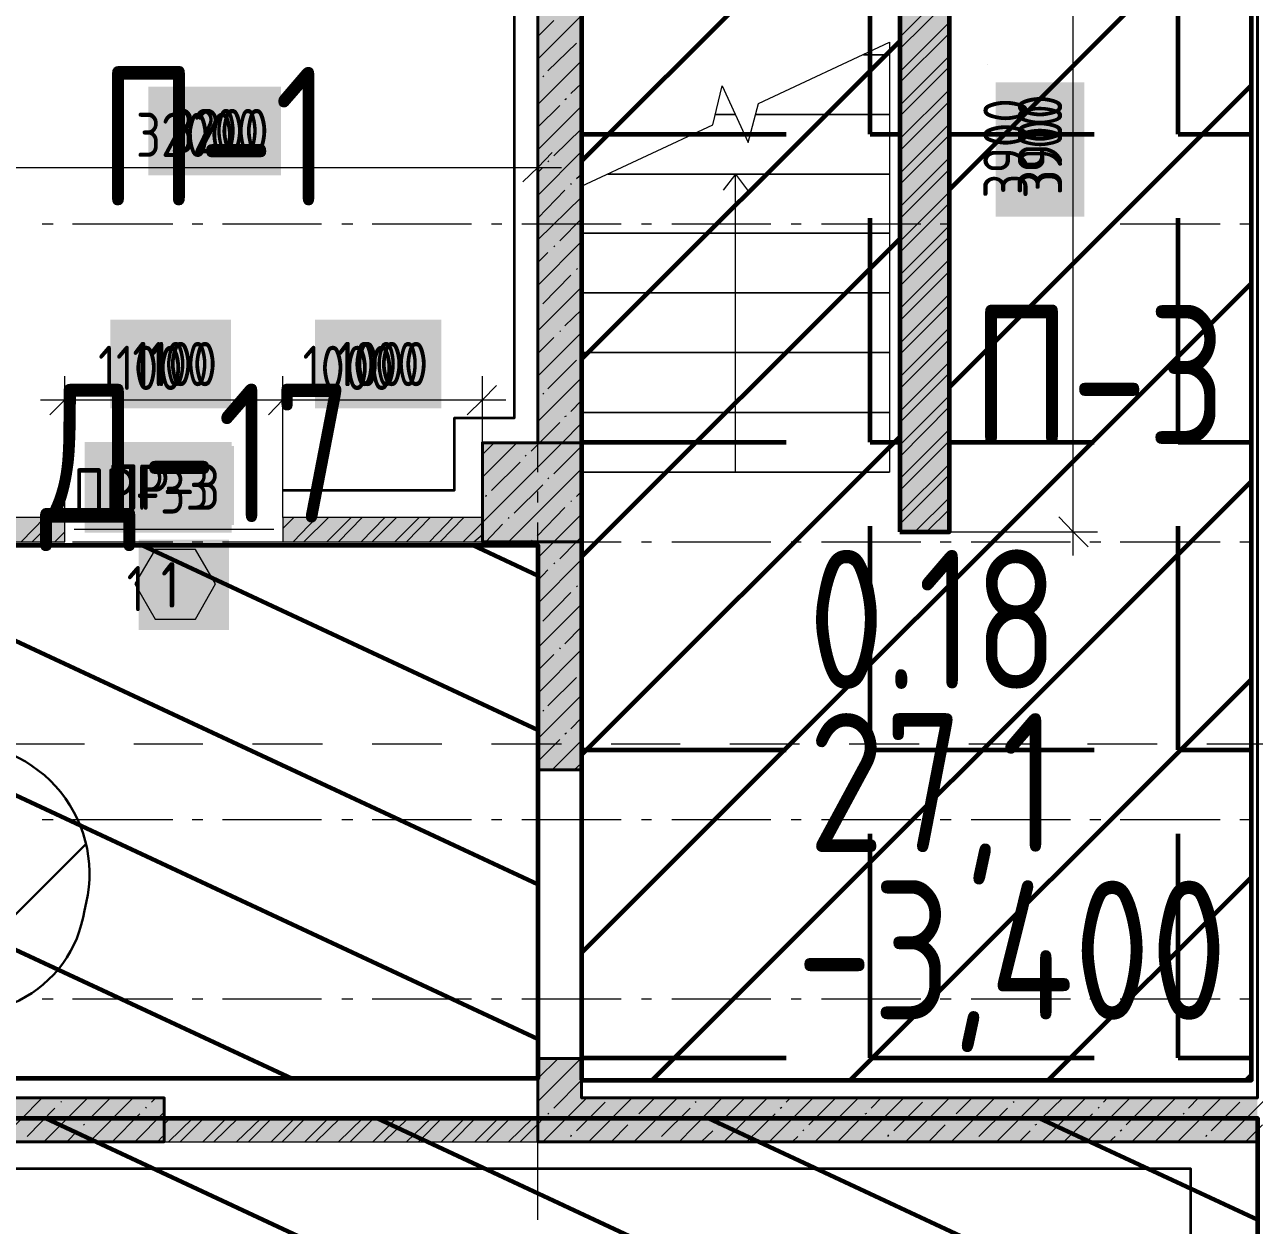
# Model space of a CAD drawing. Header units: millimetres. Extents: x -164500 to 426394, y -23753 to 102118.
# Drawn here: x -37507 to -31315, y 10530 to 16577 of the extents above; entities that cross this region are included whole.
import ezdxf

# ---------------------------------------------------------------- set-up
doc = ezdxf.new("R2010")
doc.units = ezdxf.units.MM
for name, color, linetype, lineweight in [('0) шлифовка', 5, 'Continuous', 60), ('168 поз пол п2 железение', 5, 'Continuous', 30), ('183 стяжка подвал', 160, 'Continuous', 60), ('389 П-1', 210, 'Continuous', 35), ('414 скб подвал', 160, 'Continuous', 60)]:
    doc.layers.add(name, color=color, linetype=linetype, lineweight=lineweight)
doc.layers.add('PDF _Геометрия', color=7, linetype='Continuous', true_color=0x1f1f1f)
doc.layers.add('PDF _Сплошная заливка', color=7, linetype='Continuous', true_color=0xffffff)
doc.layers.add('PDF _Текст', color=7, linetype='Continuous')
doc.styles.get("Standard").update_dxf_attribs({"font": 'ГОСТ тип А.ttf'})
doc.styles.add('СПДС', font='ГОСТ тип А.ttf', dxfattribs={"width": 0.9})
doc.linetypes.add('зигзаг', pattern='A,0.00254,-5.08,[131,ltypeshp.shx,S=5.08,R=0,X=-5.08,Y=0],-10.16,[131,ltypeshp.shx,S=5.08,R=180,X=5.08,Y=0],-5.08', length=20.32254)
pattern_1 = [(155, (205553.123366, 26878.999876), (-297.8824817879321, -638.8110436927827), [])]

msp = doc.modelspace()

# ---------------------------------------------------------------- hatches: boundary and pattern name
at = {"layer": '0) шлифовка', "true_color": 0x2776bb}
h = msp.add_hatch(dxfattribs=at)
h.set_pattern_fill('ANSI31', color=152, scale=222, angle=110)
h.set_pattern_definition(pattern_1)
h.paths.add_polyline_path([(-45589.63552821949, 13954.70428509475), (-34922.52293063415, 13954.70428509475), (-34922.52293063415, 11268.86259055953), (-45589.63552821949, 11268.86259055953)])
h = msp.add_hatch(dxfattribs=at)
h.set_pattern_fill('ANSI31', color=152, scale=222, angle=110)
h.set_pattern_definition(pattern_1)
h.paths.add_polyline_path([(-31300.44935203256, 966.0755219542325), (-66546.82616380643, 966.0755219542334), (-66546.82616380643, 11069.75445230607), (-31300.44935203256, 11069.75445230607)])
at = {"layer": '168 поз пол п2 железение'}
h = msp.add_hatch(dxfattribs=at)
h.set_pattern_fill('ANSI32', color=256, scale=150)
h.set_pattern_definition([(45, (205553.123366, 26878.999876), (-1010.27881362028, 1010.27881362028), []), (45, (206226.642866, 26878.999876), (-1010.27881362028, 1010.27881362028), [])])
edge = h.paths.add_edge_path()
edge.add_arc((-42987.61818561728, 12247.36604172323), 703.2282171875722, 125.00000004974501, 234.99999995025502, ccw=False)
edge.add_arc((-42663.19200139817, 12411.81324562704), 836.1119513036081, 40.50925848040629, 150.5092583809161, ccw=False)
edge.add_arc((-41304.67405084806, 12448.80240436002), 882.4017401475452, 35.000000049744926, 144.9999999502548, ccw=False)
edge.add_arc((-39907.14790552223, 12482.49375309218), 823.6626662331382, 35.000000049744926, 144.9999999502548, ccw=False)
edge.add_arc((-38555.96295376561, 12481.25085748678), 825.8295885909891, 35.00000004974498, 144.999999950255, ccw=False)
edge.add_arc((-37836.39566903925, 12299.66304086467), 656.679296901274, -16.237897656481323, 93.7621022440286, ccw=False)
edge.add_arc((-37805.66268115471, 12204.60492304532), 606.2548321195458, 241.5997048914091, 351.59970479191924, ccw=False)
edge.add_arc((-38821.59066026151, 12180.76924119121), 888.205996463196, 215.000000049745, 324.999999950255, ccw=False)
edge.add_arc((-40205.91812364328, 12131.17770653565), 801.7457943852462, 215.0000000497452, 324.99999995025513, ccw=False)
edge.add_arc((-41476.42755838735, 12101.07299940766), 749.2598392749042, 215.000000049745, 324.999999950255, ccw=False)
edge.add_arc((-42740.57930396663, 12126.72600464865), 793.9844890049113, 215.0000000497449, 324.99999995025485, ccw=False)
at = {"layer": '183 стяжка подвал'}
h = msp.add_hatch(dxfattribs=at)
h.set_pattern_fill('ANSI31', color=256, scale=222)
h.set_pattern_definition([(45, (205553.123366, 26878.999876), (-498.404214719338, 498.404214719338), [])])
h.paths.add_polyline_path([(-31330.10375558196, 19428.05991500807), (-34702.23307555971, 19428.05991500807), (-34702.23307555971, 11260.38990379708), (-31330.10375558195, 11260.38990379708)])
h.paths.add_polyline_path([(-33100.89528290584, 14022.48577895596), (-33100.89528290584, 17924.15801976478), (-32850.95102424796, 17924.15801976478), (-32850.95102424794, 14022.48577895594)], flags=16)
at = {"layer": '414 скб подвал'}
h = msp.add_hatch(dxfattribs=at)
h.set_pattern_fill('ANGLE', color=256, scale=222)
h.set_pattern_definition([(0, (205553.123366, 26878.999876), (0, 1550.67), [1127.76, -422.91]), (90, (205553.123366, 26878.999876), (-1550.67, 9.495115260169132e-14), [1127.76, -422.91])])
h.paths.add_polyline_path([(-31330.10375558196, 19428.05991500807), (-34702.23307555971, 19428.05991500807), (-34702.23307555971, 11260.38990379708), (-31330.10375558195, 11260.38990379708)])
h.paths.add_polyline_path([(-33100.89528290584, 14022.48577895596), (-33100.89528290584, 17924.15801976478), (-32850.95102424796, 17924.15801976478), (-32850.95102424794, 14022.48577895594)], flags=16)
at = {"layer": 'PDF _Сплошная заливка', "linetype": 'зигзаг', "transparency": 33554559}
h = msp.add_hatch(color=256, dxfattribs=at)
h.paths.add_polyline_path([(-34922.52293063415, 18525.71877788933), (-34702.23307555971, 18525.71877788933), (-34702.23307555971, 19178.11565635021), (-34922.52293063415, 19178.11565635021)])
h.paths.add_polyline_path([(-34702.23307555971, 17123.48912345486), (-34922.52293063415, 17123.48912345486), (-34922.52293063415, 14471.53817583322), (-34702.23307555971, 14471.53817583322)])
h = msp.add_hatch(color=256, dxfattribs=at)
h.paths.add_polyline_path([(-37303.34790277695, 13971.64965855153), (-37303.34790277695, 14094.50361621539), (-40035.78937435237, 14094.50361621539), (-40035.78937435237, 13971.64965855153)])
h.paths.add_polyline_path([(-36206.13497076895, 14094.50361621539), (-36206.13497076895, 13971.64965855153), (-35202.12159284139, 13971.64965855153), (-35202.12159284139, 14094.50361621539)])
h = msp.add_hatch(color=256, dxfattribs=at)
h.paths.add_polyline_path([(-34922.52293063415, 12823.60060613913), (-34702.23307555971, 12823.60060613913), (-34702.23307555971, 13971.64965855153), (-34922.52293063415, 13971.64965855153)])
h.paths.add_polyline_path([(-34702.23307555971, 11370.53483133429), (-34922.52293063415, 11370.53483133429), (-34922.52293063415, 10951.1368380064), (-34702.23307555971, 10951.1368380064)])

# ---------------------------------------------------------------- linework, layer by layer
at = {"layer": '0) шлифовка'}
for points in [[(-45589.63552821949, 13954.70428509475), (-34922.52293063415, 13954.70428509475), (-34922.52293063415, 11268.86259055953), (-45589.63552821949, 11268.86259055953)], [(-31300.44935203256, 966.0755219542325), (-66546.82616380643, 966.0755219542334), (-66546.82616380643, 11069.75445230607), (-31300.44935203256, 11069.75445230607)]]:
    msp.add_lwpolyline(points, close=True, dxfattribs=at)
at = {"layer": '168 поз пол п2 железение'}
msp.add_lwpolyline([(-43390.97332087337, 11671.31521036253, -0.52056705), (-43390.97332087337, 12823.41687308393, -0.52056705), (-42027.49523973466, 12954.92725053138, -0.52056705), (-40581.85286196145, 12954.92725053138, -0.52056705), (-39232.442949083, 12954.92725053138, -0.52056705), (-37879.48295844821, 12954.92725053138, -0.52056705), (-37205.91200533231, 12116.03829096034, -0.52056705), (-38094.01490295125, 11671.31521036253, -0.52056705), (-39549.16641757176, 11671.31521036253, -0.52056705), (-40862.66982971479, 11671.31521036253, -0.52056705), (-42090.1852870599, 11671.31521036253, -0.52056705)], format="xyb", close=True, dxfattribs=at)
at = {"layer": '183 стяжка подвал'}
for points in [[(-34702.23307555971, 11260.38990379708), (-31330.10375558195, 11260.38990379708), (-31330.10375558195, 19428.05991500807), (-34702.23307555971, 19428.05991500807)], [(-33100.89528290584, 14022.48577895594), (-32850.95102424796, 14022.48577895594), (-32850.95102424796, 17924.15801976478), (-33100.89528290584, 17924.15801976478)]]:
    msp.add_lwpolyline(points, close=True, dxfattribs=at)
at = {"layer": '389 П-1'}
for points in [[(-37968.12859091331, 14290.8295413719), (-37968.12859091331, 21516.42483525973), (-36227.04024941527, 21516.42483525973), (-36227.04024941527, 21207.32134795334), (-35037.57255727408, 21207.32134795334), (-35037.57255727408, 21511.60706450668), (-31457.16337860964, 21511.60706450668), (-31457.16337860964, 19917.16680966067), (-35414.8826435614, 19917.16680966067), (-35414.8826435614, 19043.1208619168), (-35041.88353316748, 19043.1208619168), (-35041.88353316748, 14594.33876599907), (-35343.55833809433, 14594.33876599907), (-35343.55833809433, 14230.88122656103), (-36206.13497076895, 14230.88122656103)], [(-48510.89859838673, 9751.818241705709), (-48510.89859838673, 10816.26812290802), (-31637.6784466969, 10816.26812290802), (-31637.6784466969, 1118.543352336328), (-48510.89859838673, 1118.543352336328), (-48510.89859838673, 8371.203727644204)]]:
    msp.add_lwpolyline(points, dxfattribs=at)
at = {"layer": 'PDF _Геометрия', "color": 7, "lineweight": 40}
for points in [[(-48915.16507115704, 711.8949204773444), (-61624.19517157919, 711.8949204773444), (-61624.19517157919, 461.9506618194782), (-31050.50509340875, 461.9506618194782), (-31050.50509340875, 711.8949204773444), (-31050.50509340875, 20266.8559016298), (-31300.44935203256, 20266.8559016298), (-31300.44935203256, 19678.00417363189), (-34702.23307555971, 19678.00417363189), (-34702.23307555971, 19428.05991500807), (-31300.44935203256, 19428.05991500807), (-31300.44935203256, 11171.42669308084), (-34702.23307555971, 11171.42669308084), (-34702.23307555971, 11370.53483133429), (-34922.52293063415, 11370.53483133429), (-34922.52293063415, 10951.1368380064), (-34702.23307555971, 10951.1368380064), (-31300.44935203256, 10951.1368380064), (-31300.44935203256, 711.8949204773444), (-48792.31111352725, 711.8949204773444)], [(-34922.52293063415, 19178.11565635021), (-34922.52293063415, 18525.71877788933), (-34922.52293063415, 17123.48912345486), (-34922.52293063415, 14471.53817583322), (-34702.23307555971, 14471.53817583322), (-34702.23307555971, 19678.00417363189), (-34922.52293063415, 19678.00417363189)]]:
    msp.add_lwpolyline(points, dxfattribs=at)
at = {"layer": 'PDF _Геометрия', "color": 7, "lineweight": 9}
for points in [[(-32228.20854937054, 13903.86816469034), (-32228.20854937054, 17924.15801976478), (-32228.20854937054, 19546.67752927368)], [(-34922.52293063415, 16432.96515464811), (-34922.52293063415, 16483.80127505253)], [(-34922.52293063415, 15831.40439655761), (-34922.52293063415, 16331.29291387335)], [(-34922.52293063415, 15962.73104094987), (-34922.52293063415, 15856.82245681091), (-34922.52293063415, 15738.20484251124)], [(-45911.59762410275, 15856.82245681091), (-45670.12605220734, 15856.82245681091), (-38243.8161302075, 15856.82245681091), (-38125.19851594188, 15856.82245681091), (-34803.90531636853, 15856.82245681091)], [(-33926.98223943498, 15822.93170982922), (-33990.52738996604, 15742.44118590949)], [(-33926.98223943498, 14323.26615801822), (-33926.98223943498, 14624.04653704646), (-33926.98223943498, 14924.82691607468), (-33926.98223943498, 15225.60729513696), (-33926.98223943498, 15526.38767416518), (-33926.98223943498, 15822.93170982922), (-33867.67343230217, 15742.44118590949)], [(-34922.52293063415, 15678.89603537843), (-34922.52293063415, 15729.73215578285)], [(-37417.72917371242, 15572.9874512054), (-37362.65670990974, 15572.9874512054)], [(-37265.22081249917, 15572.9874512054), (-36761.09595181924, 15572.9874512054)], [(-36663.66005437462, 15572.9874512054), (-36608.58759064006, 15572.9874512054)], [(-36511.15169316137, 15572.9874512054), (-36011.26317591374, 15572.9874512054)], [(-35909.59093510492, 15572.9874512054), (-35854.51847133631, 15572.9874512054)], [(-35757.08257389168, 15572.9874512054), (-35257.19405660999, 15572.9874512054)], [(-35155.52181580117, 15572.9874512054), (-35104.68569539677, 15572.9874512054)], [(-35003.01345462199, 15572.9874512054), (-34503.12493730625, 15572.9874512054)], [(-34922.52293063415, 15077.33527728792), (-34922.52293063415, 15577.2237945696)], [(-34401.45269653149, 15572.9874512054), (-34350.61657612707, 15572.9874512054)], [(-34248.94433531824, 15572.9874512054), (-33749.05581803656, 15572.9874512054)], [(-33647.38357726179, 15572.9874512054), (-33596.54745682332, 15572.9874512054)], [(-33494.87521604855, 15572.9874512054), (-32994.98669876686, 15572.9874512054)], [(-32897.55080128818, 15572.9874512054), (-32842.47833755364, 15572.9874512054)], [(-31990.97332080525, 15572.9874512054), (-31486.84846015938, 15572.9874512054)], [(-31389.4125627488, 15572.9874512054), (-31334.34009894612, 15572.9874512054)], [(-34922.52293063415, 14924.82691607468), (-34922.52293063415, 14975.66303651315)], [(-37303.34790277695, 14132.63070649317), (-37303.34790277695, 14687.59168754346), (-37303.34790277695, 14806.20930180907)], [(-36206.13497076895, 14094.50361621539), (-36206.13497076895, 14687.59168754346), (-36206.13497076895, 14806.20930180907)], [(-35202.12159284139, 14094.50361621539), (-35202.12159284139, 14687.59168754346), (-35202.12159284139, 14806.20930180907)], [(-34922.52293063415, 14323.26615801822), (-34922.52293063415, 14823.15467529991)], [(-37426.20186040676, 14687.59168754346), (-36206.13497076895, 14687.59168754346), (-35083.50397857578, 14687.59168754346)], [(-34702.23307555971, 14323.26615801822), (-33151.73140334431, 14323.26615801822)], [(-34922.52293063415, 14170.757796805), (-34922.52293063415, 14225.83026053954)], [(-34922.52293063415, 13569.19703871448), (-34922.52293063415, 14069.0855559621)], [(-37256.74812573673, 14035.19480904853), (-36252.73474780917, 14035.19480904853)], [(-32850.95102424796, 14022.48577895594), (-32228.20854937054, 14022.48577895594), (-32105.35459170667, 14022.48577895594)], [(-37417.72917371242, 13971.64965855153), (-37362.65670990974, 13971.64965855153)], [(-37265.22081249917, 13971.64965855153), (-36761.09595181924, 13971.64965855153)], [(-36663.66005437462, 13971.64965855153), (-36608.58759064006, 13971.64965855153)], [(-36511.15169316137, 13971.64965855153), (-36011.26317591374, 13971.64965855153)], [(-35909.59093510492, 13971.64965855153), (-35854.51847133631, 13971.64965855153)], [(-35757.08257389168, 13971.64965855153), (-35257.19405660999, 13971.64965855153)], [(-35155.52181580117, 13971.64965855153), (-35104.68569539677, 13971.64965855153)], [(-35003.01345462199, 13971.64965855153), (-34503.12493730625, 13971.64965855153)], [(-34401.45269653149, 13971.64965855153), (-34350.61657612707, 13971.64965855153)], [(-34248.94433531824, 13971.64965855153), (-33749.05581803656, 13971.64965855153)], [(-33647.38357726179, 13971.64965855153), (-33596.54745682332, 13971.64965855153)], [(-33494.87521604855, 13971.64965855153), (-32994.98669876686, 13971.64965855153)], [(-32897.55080128818, 13971.64965855153), (-32842.47833755364, 13971.64965855153)], [(-32740.80609671074, 13971.64965855153), (-32240.91757942906, 13971.64965855153)], [(-32143.48168201849, 13971.64965855153), (-32088.40921824989, 13971.64965855153)], [(-31990.97332080525, 13971.64965855153), (-31486.84846015938, 13971.64965855153)], [(-31389.4125627488, 13971.64965855153), (-31334.34009894612, 13971.64965855153)], [(-34922.52293063415, 13416.6886775353), (-34922.52293063415, 13471.76114126985)], [(-34922.52293063415, 12819.36426277493), (-34922.52293063415, 13319.25278005661)], [(-34922.52293063415, 12662.6195581975), (-34922.52293063415, 12717.69202200016)], [(-37417.72917371242, 12573.65634751532), (-37362.65670990974, 12573.65634751532)], [(-37265.22081249917, 12573.65634751532), (-36761.09595181924, 12573.65634751532)], [(-36663.66005437462, 12573.65634751532), (-36608.58759064006, 12573.65634751532)], [(-36511.15169316137, 12573.65634751532), (-36011.26317591374, 12573.65634751532)], [(-35909.59093510492, 12573.65634751532), (-35854.51847133631, 12573.65634751532)], [(-35757.08257389168, 12573.65634751532), (-35257.19405660999, 12573.65634751532)], [(-35155.52181580117, 12573.65634751532), (-35104.68569539677, 12573.65634751532)], [(-35003.01345462199, 12573.65634751532), (-34503.12493730625, 12573.65634751532)], [(-34401.45269653149, 12573.65634751532), (-34350.61657612707, 12573.65634751532)], [(-34248.94433531824, 12573.65634751532), (-33749.05581803656, 12573.65634751532)], [(-33647.38357726179, 12573.65634751532), (-33596.54745682332, 12573.65634751532)], [(-33494.87521604855, 12573.65634751532), (-32994.98669876686, 12573.65634751532)], [(-32897.55080128818, 12573.65634751532), (-32842.47833755364, 12573.65634751532)], [(-32740.80609671074, 12573.65634751532), (-32240.91757942906, 12573.65634751532)], [(-32143.48168201849, 12573.65634751532), (-32088.40921824989, 12573.65634751532)], [(-31990.97332080525, 12573.65634751532), (-31486.84846015938, 12573.65634751532)], [(-31389.4125627488, 12573.65634751532), (-31334.34009894612, 12573.65634751532)], [(-34922.52293063415, 12065.29514350525), (-34922.52293063415, 12565.18366078693)], [(-34922.52293063415, 11912.786782292), (-34922.52293063415, 11963.62290269641)], [(-34922.52293063415, 11311.2260242015), (-34922.52293063415, 11811.11454151723)], [(-37417.72917371242, 11671.31521036253), (-37362.65670990974, 11671.31521036253)], [(-37265.22081249917, 11671.31521036253), (-36761.09595181924, 11671.31521036253)], [(-36663.66005437462, 11671.31521036253), (-36608.58759064006, 11671.31521036253)], [(-36511.15169316137, 11671.31521036253), (-36011.26317591374, 11671.31521036253)], [(-35909.59093510492, 11671.31521036253), (-35854.51847133631, 11671.31521036253)], [(-35757.08257389168, 11671.31521036253), (-35257.19405660999, 11671.31521036253)], [(-35155.52181580117, 11671.31521036253), (-35104.68569539677, 11671.31521036253)], [(-35003.01345462199, 11671.31521036253), (-34503.12493730625, 11671.31521036253)], [(-34401.45269653149, 11671.31521036253), (-34350.61657612707, 11671.31521036253)], [(-34248.94433531824, 11671.31521036253), (-33749.05581803656, 11671.31521036253)], [(-33647.38357726179, 11671.31521036253), (-33596.54745682332, 11671.31521036253)], [(-33494.87521604855, 11671.31521036253), (-32994.98669876686, 11671.31521036253)], [(-32897.55080128818, 11671.31521036253), (-32842.47833755364, 11671.31521036253)], [(-32740.80609671074, 11671.31521036253), (-32240.91757942906, 11671.31521036253)], [(-32143.48168201849, 11671.31521036253), (-32088.40921824989, 11671.31521036253)], [(-31990.97332080525, 11671.31521036253), (-31486.84846015938, 11671.31521036253)], [(-31389.4125627488, 11671.31521036253), (-31334.34009894612, 11671.31521036253)], [(-34922.52293063415, 11158.7176630223), (-34922.52293063415, 11209.55378339266)], [(-37417.72917371242, 11069.75445230607), (-37362.65670990974, 11069.75445230607)], [(-37265.22081249917, 11069.75445230607), (-36761.09595181924, 11069.75445230607)], [(-36663.66005437462, 11069.75445230607), (-36608.58759064006, 11069.75445230607)], [(-36511.15169316137, 11069.75445230607), (-36011.26317591374, 11069.75445230607)], [(-35909.59093510492, 11069.75445230607), (-35854.51847133631, 11069.75445230607)], [(-35757.08257389168, 11069.75445230607), (-35257.19405660999, 11069.75445230607)], [(-35155.52181580117, 11069.75445230607), (-35104.68569539677, 11069.75445230607)], [(-35003.01345462199, 11069.75445230607), (-34503.12493730625, 11069.75445230607)], [(-34922.52293063415, 10557.1569049318), (-34922.52293063415, 11057.04542217943)], [(-34401.45269653149, 11069.75445230607), (-34350.61657612707, 11069.75445230607)], [(-34248.94433531824, 11069.75445230607), (-33749.05581803656, 11069.75445230607)], [(-33647.38357726179, 11069.75445230607), (-33596.54745682332, 11069.75445230607)], [(-33494.87521604855, 11069.75445230607), (-32994.98669876686, 11069.75445230607)], [(-32897.55080128818, 11069.75445230607), (-32842.47833755364, 11069.75445230607)], [(-32740.80609671074, 11069.75445230607), (-32240.91757942906, 11069.75445230607)], [(-32143.48168201849, 11069.75445230607), (-32088.40921824989, 11069.75445230607)], [(-31990.97332080525, 11069.75445230607), (-31486.84846015938, 11069.75445230607)], [(-31389.4125627488, 11069.75445230607), (-31334.34009894612, 11069.75445230607)]]:
    msp.add_lwpolyline(points, dxfattribs=at)
at = {"layer": 'PDF _Геометрия', "color": 16, "lineweight": 9, "true_color": 0x800000}
msp.add_lwpolyline([(-38243.8161302075, 17911.44898970624), (-38243.8161302075, 14094.50361621539), (-40035.78937435237, 14094.50361621539), (-40035.78937435237, 13971.64965855153), (-37303.34790277695, 13971.64965855153), (-37303.34790277695, 14094.50361621539), (-38125.19851594188, 14094.50361621539), (-38125.19851594188, 17911.44898970624)], dxfattribs=at)
for points in [[(-33100.89528290584, 17924.15801976478), (-33100.89528290584, 14022.48577895594), (-32850.95102424796, 14022.48577895594), (-32850.95102424796, 17924.15801976478)], [(-35202.12159284139, 14094.50361621539), (-36206.13497076895, 14094.50361621539), (-36206.13497076895, 13971.64965855153), (-35202.12159284139, 13971.64965855153)], [(-34922.52293063415, 11069.75445230607), (-36803.45938549525, 11069.75445230607), (-36803.45938549525, 10951.1368380064), (-34922.52293063415, 10951.1368380064)]]:
    msp.add_lwpolyline(points, close=True, dxfattribs=at)
at = {"layer": 'PDF _Геометрия', "color": 15, "lineweight": 9, "true_color": 0xa54a4a}
for points in [[(-33100.89528290584, 16513.45567863597), (-32850.95102424796, 16763.39993729383)], [(-33100.89528290584, 16454.14687150316), (-32850.95102424796, 16704.09113012697)], [(-33100.89528290584, 16339.76560060174), (-32850.95102424796, 16589.70985922556)], [(-33100.89528290584, 16284.69313683314), (-32850.95102424796, 16534.637395491)], [(-33100.89528290584, 16170.31186589765), (-32850.95102424796, 16420.25612458958)], [(-33100.89528290584, 16115.23940216311), (-32850.95102424796, 16365.18366078693)], [(-33100.89528290584, 16000.8581312617), (-32850.95102424796, 16250.80238988551)], [(-33100.89528290584, 15941.54932409483), (-32850.95102424796, 16191.4935827527)], [(-33100.89528290584, 15827.16805319342), (-32850.95102424796, 16077.11231185128)], [(-33100.89528290584, 15772.09558945886), (-32850.95102424796, 16022.03984808268)], [(-33100.89528290584, 15657.71431855745), (-32850.95102424796, 15907.65857718126)], [(-33100.89528290584, 15598.40551139059), (-32850.95102424796, 15848.34977004845)], [(-33100.89528290584, 15484.02424048917), (-32850.95102424796, 15733.96849914703)], [(-33100.89528290584, 15428.95177675461), (-32850.95102424796, 15678.89603537843)], [(-33100.89528290584, 15314.5705058532), (-32850.95102424796, 15564.51476447701)], [(-33100.89528290584, 15259.49804205054), (-32850.95102424796, 15509.4423007084)], [(-33100.89528290584, 15145.11677114912), (-32850.95102424796, 15395.06102980699)], [(-33100.89528290584, 15085.80796405036), (-32850.95102424796, 15335.75222267418)], [(-33100.89528290584, 14971.4266931149), (-32850.95102424796, 15221.37095173871)], [(-33100.89528290584, 14916.35422934629), (-32850.95102424796, 15166.29848800415)], [(-33100.89528290584, 14801.97295844487), (-32850.95102424796, 15051.91721710274)], [(-33100.89528290584, 14742.66415131206), (-32850.95102424796, 14992.60840993588)], [(-33100.89528290584, 14628.28288041065), (-32850.95102424796, 14878.22713903446)], [(-33100.89528290584, 14573.21041664204), (-32850.95102424796, 14823.15467529991)], [(-33100.89528290584, 14458.82914574062), (-32850.95102424796, 14708.77340439849)], [(-33100.89528290584, 14399.52033860781), (-32850.95102424796, 14653.70094059583)], [(-33100.89528290584, 14289.3754110706), (-32850.95102424796, 14539.31966969441)], [(-33100.89528290584, 14230.06660393779), (-32850.95102424796, 14480.01086259567)], [(-33100.89528290584, 14115.68533303637), (-32850.95102424796, 14365.62959169425)], [(-33100.89528290584, 14060.61286926777), (-32850.95102424796, 14310.55712789158)], [(-33024.64110231625, 14022.48577895594), (-32850.95102424796, 14196.17585699016)], [(-32965.33229514938, 14022.48577895594), (-32850.95102424796, 14136.86704989142)], [(-37523.63775785138, 13971.64965855153), (-37405.02014358577, 14094.50361621539)], [(-37468.56529408277, 13971.64965855153), (-37345.71133645297, 14094.50361621539)], [(-36206.13497076895, 14039.43115241273), (-36151.06250700034, 14094.50361621539)], [(-36155.2988503986, 13971.64965855153), (-36036.68123609893, 14094.50361621539)], [(-36100.22638659592, 13971.64965855153), (-35977.37242896612, 14094.50361621539)], [(-35985.84511569451, 13971.64965855153), (-35862.9911580647, 14094.50361621539)], [(-35926.53630859577, 13971.64965855153), (-35807.9186942961, 14094.50361621539)], [(-35812.1550376603, 13971.64965855153), (-35693.53742339468, 14094.50361621539)], [(-35757.08257389168, 13971.64965855153), (-35634.22861626187, 14094.50361621539)], [(-35642.70130299026, 13971.64965855153), (-35519.8473453264, 14094.50361621539)], [(-35583.39249585746, 13971.64965855153), (-35464.77488159185, 14094.50361621539)], [(-35469.01122495605, 13971.64965855153), (-35350.39361069043, 14094.50361621539)], [(-35413.93876118744, 13971.64965855153), (-35295.32114692182, 14094.50361621539)], [(-35299.55749028602, 13971.64965855153), (-35202.12159284139, 14069.0855559621)], [(-37354.18402318135, 13971.64965855153), (-37303.34790277695, 14022.48577895594)], [(-35244.4850265174, 13971.64965855153), (-35202.12159284139, 14009.77674886336)], [(-32850.95102424796, 14022.48577895594), (-32850.95102424796, 14022.48577895594)], [(-36803.45938549525, 11040.10004872263), (-36773.80498194588, 11069.75445230607)], [(-36782.27766864022, 10951.1368380064), (-36659.42371104447, 11069.75445230607)], [(-36722.96886154148, 10951.1368380064), (-36604.35124724181, 11069.75445230607)], [(-36608.58759064006, 10951.1368380064), (-36489.96997634039, 11069.75445230607)], [(-36553.51512683739, 10951.1368380064), (-36430.66116924165, 11069.75445230607)], [(-36439.13385593597, 10951.1368380064), (-36316.27989834023, 11069.75445230607)], [(-36379.82504883723, 10951.1368380064), (-36261.20743453756, 11069.75445230607)], [(-36265.44377790176, 10951.1368380064), (-36146.82616363614, 11069.75445230607)], [(-36210.37131413314, 10951.1368380064), (-36091.75369986754, 11069.75445230607)], [(-36095.99004323174, 10951.1368380064), (-35977.37242896612, 11069.75445230607)], [(-36040.91757949718, 10951.1368380064), (-35918.06362183331, 11069.75445230607)], [(-35926.53630859577, 10951.1368380064), (-35803.68235093189, 11069.75445230607)], [(-35867.2275014289, 10951.1368380064), (-35748.60988716329, 11069.75445230607)], [(-35752.84623052749, 10951.1368380064), (-35634.22861626187, 11069.75445230607)], [(-35697.77376675888, 10951.1368380064), (-35574.91980912906, 11069.75445230607)], [(-35583.39249585746, 10951.1368380064), (-35460.53853822766, 11069.75445230607)], [(-35524.08368872466, 10951.1368380064), (-35405.46607442498, 11069.75445230607)], [(-35409.70241782324, 10951.1368380064), (-35291.08480352357, 11069.75445230607)], [(-35354.62995405463, 10951.1368380064), (-35236.01233978901, 11069.75445230607)], [(-35240.24868315322, 10951.1368380064), (-35121.6310688876, 11069.75445230607)], [(-35180.93987598635, 10951.1368380064), (-35062.32226172074, 11069.75445230607)], [(-35070.79494848319, 10951.1368380064), (-34947.94099081932, 11069.75445230607)], [(-35011.48614135038, 10951.1368380064), (-34922.52293063415, 11040.10004872263)]]:
    msp.add_lwpolyline(points, dxfattribs=at)
at = {"layer": 'PDF _Геометрия', "lineweight": 9}
for points in [[(-34922.52293063415, 16403.31075109874), (-34702.23307555971, 16623.60060617318)], [(-34922.52293063415, 16517.69202200016), (-34842.03240664629, 16598.18254595395)], [(-34871.68681022973, 16344.00194396594), (-34727.65113574489, 16483.80127505253)], [(-34922.52293063415, 16174.54820929592), (-34702.23307555971, 16394.8380643363)], [(-34897.10487044897, 16314.34754041656), (-34892.86852708478, 16318.58388374671)], [(-34757.30553932831, 16229.62067306453), (-34702.23307555971, 16280.45679343488)], [(-34922.52293063415, 16060.1669383945), (-34812.37800309692, 16170.31186589765)], [(-34922.52293063415, 15945.78566749309), (-34702.23307555971, 16166.07552253347)], [(-34786.95994291175, 16199.96626951516), (-34778.48725618336, 16204.20261284529)], [(-34842.03240664629, 15916.13126390965), (-34702.23307555971, 16051.69425163205)], [(-34922.52293063415, 15717.02312565619), (-34702.23307555971, 15937.31298073063)], [(-34922.52293063415, 15831.40439655761), (-34897.10487044897, 15856.82245681091)], [(-34871.68681022973, 15886.47686036028), (-34867.45046689959, 15890.71320372447)], [(-34727.65113574489, 15801.74999300823), (-34702.23307555971, 15822.93170982922)], [(-34922.52293063415, 15602.64185475477), (-34786.95994291175, 15742.44118590949)], [(-34757.30553932831, 15772.09558945886), (-34753.06919599818, 15776.33193282306)], [(-34922.52293063415, 15492.49692721756), (-34702.23307555971, 15708.5504389278)], [(-34812.37800309692, 15488.26058385336), (-34702.23307555971, 15598.40551139059)], [(-34922.52293063415, 15263.73438541473), (-34702.23307555971, 15484.02424048917)], [(-34922.52293063415, 15378.11565631614), (-34871.68681022973, 15428.95177675461)], [(-34842.03240664629, 15458.60618030398), (-34837.79606328211, 15462.84252366819)], [(-34897.10487044897, 15170.53483136836), (-34757.30553932831, 15314.5705058532)], [(-34727.65113574489, 15344.22490940257), (-34723.41479238069, 15348.46125276677)], [(-34922.52293063415, 15034.97184361189), (-34702.23307555971, 15255.26169868634)], [(-34922.52293063415, 15149.35311451331), (-34922.52293063415, 15149.35311451331)], [(-34786.95994291175, 15060.38990379708), (-34702.23307555971, 15140.88042778492)], [(-34922.52293063415, 14806.20930180907), (-34702.23307555971, 15026.4991568835)], [(-34922.52293063415, 14920.59057271048), (-34842.03240664629, 15001.08109669833)], [(-34812.37800309692, 15030.73550024771), (-34808.14165973273, 15034.97184361189)], [(-34871.68681022973, 14742.66415131206), (-34727.65113574489, 14886.69982579692)], [(-34922.52293063415, 14577.44676000624), (-34702.23307555971, 14797.73661508067)], [(-34897.10487044897, 14717.24609109283), (-34892.86852708478, 14721.48243445703)], [(-34757.30553932831, 14628.28288041065), (-34702.23307555971, 14683.35534417925)], [(-35202.12159284139, 14069.0855559621), (-34799.66897300434, 14471.53817583322), (-34702.23307555971, 14568.97407327785)], [(-34956.41367758178, 14429.1747421572), (-34914.05024390576, 14471.53817583322), (-34812.37800309692, 14573.21041664204)], [(-34786.95994291175, 14602.86482019141), (-34778.48725618336, 14607.10116355561)], [(-35202.12159284139, 14297.84809779899), (-35028.43151480716, 14471.53817583322)], [(-35202.12159284139, 14412.22936870041), (-35142.81278570858, 14471.53817583322)], [(-34842.03240664629, 14314.79347125578), (-34702.23307555971, 14454.59280237644)], [(-35155.52181580117, 14230.06660393779), (-35011.48614135038, 14374.10227838858)], [(-34986.06808113115, 14403.75668197202), (-34981.83173780101, 14407.99302537027)], [(-35070.79494848319, 13971.64965855153), (-34702.23307555971, 14340.21153144095)], [(-35041.14054489975, 14115.68533303637), (-34897.10487044897, 14259.72100748716)], [(-34871.68681022973, 14289.3754110706), (-34867.45046689959, 14293.6117544348)], [(-35185.17621938461, 14200.41220035437), (-35180.93987598635, 14208.88488711681)], [(-34757.30553932831, 14174.99414016918), (-34753.06919599818, 14179.23048353339)], [(-34727.65113574489, 14200.41220035437), (-34702.23307555971, 14225.83026053954)], [(-34926.75927399834, 14001.30406210091), (-34786.95994291175, 14145.33973658576)], [(-35185.17621938461, 13971.64965855153), (-35100.44935203256, 14060.61286926777)], [(-35070.79494848319, 14090.26727281714), (-35066.55860508494, 14094.50361621539)], [(-34922.52293063415, 13891.15913459774), (-34842.03240664629, 13971.64965855153), (-34702.23307555971, 14111.44898963812)], [(-34812.37800309692, 13886.92279119949), (-34727.65113574489, 13971.64965855153), (-34702.23307555971, 13997.0677187367)], [(-34956.41367758178, 13975.88600191572), (-34952.17733418352, 13980.12234531399)], [(-34922.52293063415, 13662.39659276086), (-34702.23307555971, 13882.6864478353)], [(-34922.52293063415, 13776.77786369633), (-34871.68681022973, 13831.85032746493)], [(-34842.03240664629, 13861.50473101432), (-34837.79606328211, 13865.74107441257)], [(-34727.65113574489, 13747.1234601129), (-34723.41479238069, 13751.35980347709)], [(-34897.10487044897, 13573.43338207868), (-34757.30553932831, 13717.46905656353)], [(-34922.52293063415, 13437.87039435628), (-34702.23307555971, 13658.16024939666)], [(-34922.52293063415, 13552.2516652577), (-34922.52293063415, 13552.2516652577)], [(-34786.95994291175, 13459.05211114321), (-34702.23307555971, 13543.77897849524)], [(-34812.37800309692, 13433.63405095803), (-34808.14165973273, 13437.87039435628)], [(-34922.52293063415, 13209.1078525194), (-34702.23307555971, 13429.39770759382)], [(-34922.52293063415, 13323.48912342081), (-34842.03240664629, 13403.97964740865)], [(-34871.68681022973, 13145.56270205645), (-34727.65113574489, 13289.59837650724)], [(-34922.52293063415, 12980.34531071656), (-34702.23307555971, 13200.63516579101)], [(-34897.10487044897, 13120.14464180315), (-34892.86852708478, 13124.3809852014)], [(-34757.30553932831, 13031.18143115503), (-34702.23307555971, 13086.25389488959)], [(-34786.95994291175, 13005.76337090173), (-34778.48725618336, 13009.9997143)], [(-34922.52293063415, 12865.96403981515), (-34812.37800309692, 12976.10896735236)], [(-34850.50509340875, 12823.60060613913), (-34702.23307555971, 12971.87262398817)], [(-34740.36016587153, 12823.60060613913), (-34702.23307555971, 12857.49135308676)], [(-34922.52293063415, 11154.48131965812), (-34706.46941895796, 11370.53483133429)], [(-34922.52293063415, 11268.86259055953), (-34820.85068985938, 11370.53483133429)], [(-31474.1394300668, 10951.1368380064), (-31300.44935203256, 11124.82691607468), (-31050.50509340875, 11374.77117469849)], [(-34842.03240664629, 11120.59057271049), (-34702.23307555971, 11260.38990379708)], [(-37638.01902875279, 10951.1368380064), (-37417.72917371242, 11171.42669308084)], [(-37409.25648694996, 10951.1368380064), (-37188.96663187553, 11171.42669308084)], [(-37324.52961959793, 11150.24497625986), (-37320.29327623373, 11154.48131965812)], [(-37180.49394514713, 10951.1368380064), (-36960.2040900727, 11171.42669308084)], [(-37180.49394514713, 11065.51810894187), (-37074.58536097412, 11171.42669308084)], [(-36867.00453599227, 11150.24497625986), (-36845.82281917128, 11171.42669308084)], [(-34897.10487044897, 10951.1368380064), (-34702.23307555971, 11146.00863289566), (-34676.81501537452, 11171.42669308084)], [(-34727.65113574489, 11006.20930180907), (-34702.23307555971, 11031.62736199424), (-34583.6154612941, 11150.24497625986)], [(-34668.34232864613, 10951.1368380064), (-34448.0524735717, 11171.42669308084)], [(-34439.5797868433, 10951.1368380064), (-34219.28993176887, 11171.42669308084)], [(-34414.16172662406, 11090.9361691611), (-34333.67120267029, 11171.42669308084)], [(-34210.81724504048, 10951.1368380064), (-33994.76373329617, 11171.42669308084)], [(-34130.32672105262, 11150.24497625986), (-34126.09037768844, 11154.48131965812)], [(-33986.29104660184, 10951.1368380064), (-33766.00119149334, 11171.42669308084)], [(-33986.29104660184, 11065.51810894187), (-33880.38246239476, 11171.42669308084)], [(-33757.52850479902, 10951.1368380064), (-33537.23864969051, 11171.42669308084)], [(-33672.80163744697, 11150.24497625986), (-33651.61992059193, 11171.42669308084)], [(-33558.42036654556, 11035.86370535845), (-33422.85737878909, 11171.42669308084)], [(-33528.76596296212, 10951.1368380064), (-33308.47610788769, 11171.42669308084)], [(-33300.00342115929, 10951.1368380064), (-33079.71356605079, 11171.42669308084)], [(-33244.93095739068, 11120.59057271049), (-33194.09483698627, 11171.42669308084)], [(-33130.54968648926, 11006.20930180907), (-32986.51401200442, 11150.24497625986)], [(-33071.24087935647, 10951.1368380064), (-32850.95102424796, 11171.42669308084)], [(-32842.47833755364, 10951.1368380064), (-32622.18848244514, 11171.42669308084)], [(-32817.0602773344, 11090.9361691611), (-32736.56975334654, 11171.42669308084)], [(-32613.7157957508, 10951.1368380064), (-32393.42594064231, 11171.42669308084)], [(-32528.98892839876, 11150.24497625986), (-32524.75258503456, 11154.48131965812)], [(-32389.18959731217, 11065.51810894187), (-32279.04466974089, 11171.42669308084)], [(-32384.95325394797, 10951.1368380064), (-32164.66339883948, 11171.42669308084)], [(-32160.42705550934, 10951.1368380064), (-31940.13720040084, 11171.42669308084)], [(-32075.70018815729, 11150.24497625986), (-32054.51847130226, 11171.42669308084)], [(-31961.31891725588, 11035.86370535845), (-31825.75592949943, 11171.42669308084)], [(-31931.66451370651, 10951.1368380064), (-31711.37465859801, 11171.42669308084)], [(-31702.90197190369, 10951.1368380064), (-31482.61211679518, 11171.42669308084)], [(-31647.82950810099, 11120.59057271049), (-31596.9933876966, 11171.42669308084)], [(-31533.44823719957, 11006.20930180907), (-31389.4125627488, 11150.24497625986)], [(-37493.98335430201, 10976.5548982597), (-37354.18402318135, 11120.59057271049)], [(-37066.11267424573, 10951.1368380064), (-36926.31334315913, 11090.9361691611)], [(-36951.73140334431, 10951.1368380064), (-36803.45938549525, 11099.40885585544)], [(-36896.65893954164, 11120.59057271049), (-36892.42259617744, 11124.82691607468)], [(-34871.68681022973, 11090.9361691611), (-34867.45046689959, 11095.17251249126)], [(-34299.7804556886, 10976.5548982597), (-34155.74478123781, 11120.59057271049)], [(-33871.90977570042, 10951.1368380064), (-33727.87410118151, 11090.9361691611)], [(-33702.45604099635, 11120.59057271049), (-33693.98335426796, 11124.82691607468)], [(-33274.58536094005, 11090.9361691611), (-33266.11267424573, 11095.17251249126)], [(-32702.67900643298, 10976.5548982597), (-32558.64333194813, 11120.59057271049)], [(-32274.80832641076, 10951.1368380064), (-32130.77265189185, 11090.9361691611)], [(-32101.11824834246, 11120.59057271049), (-32096.88190497828, 11124.82691607468)], [(-31673.2475682862, 11090.9361691611), (-31669.01122492197, 11095.17251249126)], [(-37210.14834869652, 11035.86370535845), (-37205.91200533231, 11040.10004872263)], [(-34922.52293063415, 11040.10004872263), (-34897.10487044897, 11065.51810894187)], [(-34553.96105774472, 10951.1368380064), (-34469.23419039269, 11035.86370535845)], [(-34443.8161302075, 11065.51810894187), (-34439.5797868433, 11069.75445230607)], [(-34015.94545015121, 11035.86370535845), (-34011.70910678702, 11040.10004872263)], [(-33414.3846920607, 10951.1368380064), (-33300.00342115929, 11065.51810894187)], [(-32956.85960845505, 10951.1368380064), (-32872.13274110301, 11035.86370535845)], [(-32846.71468091782, 11065.51810894187), (-32838.24199418943, 11069.75445230607)], [(-32418.84400086154, 11035.86370535845), (-32410.37131413315, 11040.10004872263)], [(-31817.2832428051, 10951.1368380064), (-31702.90197190369, 11065.51810894187)], [(-31359.75815916539, 10951.1368380064), (-31300.44935203256, 11010.44564517326), (-31275.03129184741, 11035.86370535845)], [(-37294.87521604855, 10951.1368380064), (-37239.80275227994, 11006.20930180907)], [(-36837.35013244289, 10951.1368380064), (-36811.93207225771, 10976.5548982597)], [(-34757.30553932831, 10976.5548982597), (-34753.06919599818, 10985.02758495403)], [(-34100.67231750325, 10951.1368380064), (-34041.36351033639, 11006.20930180907)], [(-33643.14723386354, 10951.1368380064), (-33613.4928302801, 10976.5548982597)], [(-33588.07477009493, 11006.20930180907), (-33583.83842673073, 11010.44564517326)], [(-33160.20409003863, 10976.5548982597), (-33155.96774667445, 10985.02758495403)], [(-32499.33452484939, 10951.1368380064), (-32444.26206104671, 11006.20930180907)], [(-32046.04578460792, 10951.1368380064), (-32016.39138099043, 10976.5548982597)], [(-31990.97332080525, 11006.20930180907), (-31982.50063407686, 11010.44564517326)], [(-31558.86629738478, 10976.5548982597), (-31554.62995402055, 10985.02758495403)], [(-34325.1985159419, 10951.1368380064), (-34325.1985159419, 10955.37318140466)], [(-32728.09706665222, 10951.1368380064), (-32728.09706665222, 10955.37318140466)]]:
    msp.add_lwpolyline(points, dxfattribs=at)
at = {"layer": 'PDF _Геометрия', "color": 7, "lineweight": 9}
for points in [[(-33151.73140334431, 15225.60729513696), (-33151.73140334431, 14924.82691607468), (-34702.23307555971, 14924.82691607468), (-33151.73140334431, 14924.82691607468), (-33151.73140334431, 14624.04653704646), (-33151.73140334431, 14323.26615801822), (-34702.23307555971, 14323.26615801822), (-34702.23307555971, 14624.04653704646), (-34702.23307555971, 14924.82691607468), (-34702.23307555971, 15225.60729513696), (-34702.23307555971, 15526.38767416518), (-34702.23307555971, 15763.62290269641), (-34041.36351033639, 16072.87596848708), (-33994.76373329617, 16267.74776337634), (-33863.43708893798, 15983.91275777085), (-33812.60096853356, 16178.78455266011), (-33151.73140334431, 16488.03761845078), (-33151.73140334431, 16424.49246795379), (-33151.73140334431, 16123.7120888915), (-33151.73140334431, 15822.93170982922), (-33151.73140334431, 15526.38767416518)], [(-33151.73140334431, 16424.49246795379), (-33283.05804766844, 16424.49246795379)], [(-33926.98223943498, 16123.7120888915), (-34028.65448027787, 16123.7120888915)], [(-33151.73140334431, 16123.7120888915), (-33825.3099986602, 16123.7120888915)], [(-33151.73140334431, 15822.93170982922), (-34570.90643116744, 15822.93170982922)], [(-33151.73140334431, 15526.38767416518), (-34702.23307555971, 15526.38767416518)], [(-33151.73140334431, 15225.60729513696), (-34702.23307555971, 15225.60729513696)], [(-33151.73140334431, 14624.04653704646), (-34702.23307555971, 14624.04653704646)], [(-36850.05916253547, 13933.52256823971), (-36951.73140334431, 13759.83249023955), (-36850.05916253547, 13581.90606880707), (-36646.71468091782, 13581.90606880707), (-36545.04244014306, 13759.83249023955), (-36646.71468091782, 13933.52256823971)]]:
    msp.add_lwpolyline(points, close=True, dxfattribs=at)
at = {"layer": 'PDF _Геометрия', "color": 1, "lineweight": 18}
for points in [[(-32660.31557275695, 16373.65634751532), (-32660.31557275695, 16373.65634751532)], [(-32660.31557275695, 15899.1858904188), (-32660.31557275695, 15899.1858904188)]]:
    msp.add_lwpolyline(points, dxfattribs=at)
at = {"layer": 'PDF _Геометрия', "color": 7, "lineweight": 18}
for points in [[(-34850.50509340875, 15933.0766374005), (-34922.52293063415, 15856.82245681091), (-34998.77711122374, 15784.80461951739)], [(-37231.33006555155, 14759.60952476886), (-37303.34790277695, 14687.59168754346), (-37379.60208340059, 14611.3375069198)], [(-36129.8807901453, 14759.60952476886), (-36206.13497076895, 14687.59168754346), (-36278.1528080284, 14611.3375069198)], [(-35130.103755616, 14759.60952476886), (-35202.12159284139, 14687.59168754346), (-35278.37577346504, 14611.3375069198)], [(-32300.22638659592, 14098.73995957959), (-32228.20854937054, 14022.48577895594), (-32151.95436874688, 13946.23159836635)]]:
    msp.add_lwpolyline(points, dxfattribs=at)
at = {"layer": 'PDF _Геометрия', "color": 7, "lineweight": 40}
for points in [[(-34702.23307555971, 14471.53817583322), (-35202.12159284139, 14471.53817583322), (-35202.12159284139, 13971.64965855153), (-34702.23307555971, 13971.64965855153)], [(-34702.23307555971, 12823.60060613913), (-34702.23307555971, 13971.64965855153), (-34922.52293063415, 13971.64965855153), (-34922.52293063415, 12823.60060613913)], [(-44208.58759067411, 10951.1368380064), (-36803.45938549525, 10951.1368380064), (-36803.45938549525, 11171.42669308084), (-44208.58759067411, 11171.42669308084)]]:
    msp.add_lwpolyline(points, close=True, dxfattribs=at)
at = {"layer": 'PDF _Геометрия', "color": 8, "lineweight": 9, "true_color": 0x808080}
for points in [[(-37557.528504799, 12954.92725053138), (-37205.91200533231, 12954.92725053138)], [(-36955.9677467085, 12954.92725053138), (-36608.58759064006, 12954.92725053138)], [(-36358.6433319822, 12954.92725053138), (-36007.02683254956, 12954.92725053138)], [(-35757.08257389168, 12954.92725053138), (-35405.46607442498, 12954.92725053138)], [(-35155.52181580117, 12954.92725053138), (-34803.90531636853, 12954.92725053138)], [(-34553.96105774472, 12954.92725053138), (-34206.58090164223, 12954.92725053138)], [(-33956.63664298435, 12954.92725053138), (-33605.02014358577, 12954.92725053138)], [(-33355.07588492791, 12954.92725053138), (-33003.4593854612, 12954.92725053138)], [(-32753.51512683739, 12954.92725053138), (-32406.13497076895, 12954.92725053138)], [(-32156.19071214514, 12954.92725053138), (-31804.57421267845, 12954.92725053138)], [(-31554.62995402055, 12954.92725053138), (-31203.01345458793, 12954.92725053138)]]:
    msp.add_lwpolyline(points, dxfattribs=at)
at = {"layer": 'PDF _Сплошная заливка', "linetype": 'зигзаг', "lineweight": 5, "transparency": 33554559}
for points in [[(-33100.89528290584, 17924.15801976478), (-33100.89528290584, 14022.48577895594), (-32850.95102424796, 17924.15801976478), (-32850.95102424796, 14022.48577895594)], [(-35202.12159284139, 14471.53817583322), (-35202.12159284139, 13971.64965855153), (-34702.23307555971, 14471.53817583322), (-34702.23307555971, 13971.64965855153)], [(-44208.58759067411, 11171.42669308084), (-44208.58759067411, 10951.1368380064), (-36803.45938549525, 11171.42669308084), (-36803.45938549525, 10951.1368380064)], [(-34702.23307555971, 11171.42669308084), (-34702.23307555971, 10951.1368380064), (-31300.44935203256, 11171.42669308084), (-31300.44935203256, 10951.1368380064)], [(-36803.45938549525, 11069.75445230607), (-36803.45938549525, 10951.1368380064), (-34922.52293063415, 11069.75445230607), (-34922.52293063415, 10951.1368380064)]]:
    msp.add_solid(points, dxfattribs=at)
at = {"layer": 'PDF _Сплошная заливка', "linetype": 'зигзаг', "lineweight": 9, "transparency": 33554559}
for points in [[(-37095.7670777951, 14454.59280237644), (-37095.7670777951, 14056.37652590358), (-36735.67789163407, 14454.59280237644), (-36735.67789163407, 14056.37652590358)], [(-36748.38692172665, 14454.59280237644), (-36748.38692172665, 14056.37652590358), (-36604.35124724181, 14454.59280237644), (-36604.35124724181, 14056.37652590358)], [(-36604.35124724181, 14454.59280237644), (-36604.35124724181, 14056.37652590358), (-36451.84288606263, 14454.59280237644), (-36451.84288606263, 14056.37652590358)]]:
    msp.add_solid(points, dxfattribs=at)

# ---------------------------------------------------------------- texts
at = {"char_height": 700, "attachment_point": 4}
for s, insert in [('П-1', (-37132.85148431256, 16014.0524543019)), ('П-3', (-32737.37539430696, 14812.59501030371)), ('Д-17', (-37428.98230043042, 14347.23966867319)), ('0.18', (-33562.31738703127, 13581.52534538908)), ('27,1', (-33562.31738703127, 12677.9156310241)), ('-3,400', (-33621.54182886414, 11833.94796925823))]:
    msp.add_mtext(s, dxfattribs=dict(at, insert=insert))
at = {"linetype": 'зигзаг', "insert": (-32394.58522485521, 15720.31997478336), "char_height": 222.8704319818283, "attachment_point": 4, "rotation": 90, "style": 'СПДС', "bg_fill": 1, "box_fill_scale": 1.5, "bg_fill_color": 7, "bg_fill_true_color": 16777215, "bg_fill_transparency": 0}
msp.add_mtext('3900', dxfattribs=at)
at = {"linetype": 'зигзаг', "attachment_point": 4, "style": 'СПДС', "bg_fill": 1, "box_fill_scale": 1.5, "bg_fill_color": 7, "bg_fill_true_color": 16777215, "bg_fill_transparency": 0}
for s, insert, char_height in [('3200', (-36772.35264447724, 16040.87067445262), 222.8704319818283), ('1100', (-36962.96654796279, 14867.35831098568), 222.8704319818283), ('1000', (-35933.50494254704, 14867.35831098568), 222.8704319818283), ('ПР-3', (-37090.05684895678, 14246.89346324532), 227.9894445579728), ('1', (-36818.92225424851, 13755.45716203066), 227.9894445579728)]:
    msp.add_mtext(s, dxfattribs=dict(at, insert=insert, char_height=char_height))
at = {"layer": 'PDF _Текст', "linetype": 'зигзаг', "char_height": 222.8704319818283, "attachment_point": 4, "rotation": 90}
for insert in [(-32568.02679494688, 15701.16784165925), (-32394.58522485521, 15720.31997478336)]:
    msp.add_mtext('3900', dxfattribs=dict(at, insert=insert))
at = {"layer": 'PDF _Текст', "linetype": 'зигзаг', "attachment_point": 4}
for s, insert, char_height in [('3200', (-36945.79421456892, 16021.7185413285), 222.8704319818283), ('3200', (-36772.35264447724, 16040.87067445262), 222.8704319818283), ('1100', (-37136.40811805446, 14848.20617786156), 222.8704319818283), ('1100', (-36962.96654796279, 14867.35831098568), 222.8704319818283), ('1000', (-36106.94651263871, 14848.20617786156), 222.8704319818283), ('1000', (-35933.50494254704, 14867.35831098568), 222.8704319818283), ('ПР-3', (-37263.49841904845, 14227.74133012121), 227.9894445579728), ('ПР-3', (-37090.05684895678, 14246.89346324532), 227.9894445579728), ('1', (-36818.92225424851, 13755.45716203066), 227.9894445579728), ('1', (-36992.36382434018, 13736.30502890654), 227.9894445579728)]:
    msp.add_mtext(s, dxfattribs=dict(at, insert=insert, char_height=char_height))

doc.saveas('drawing.dxf')
